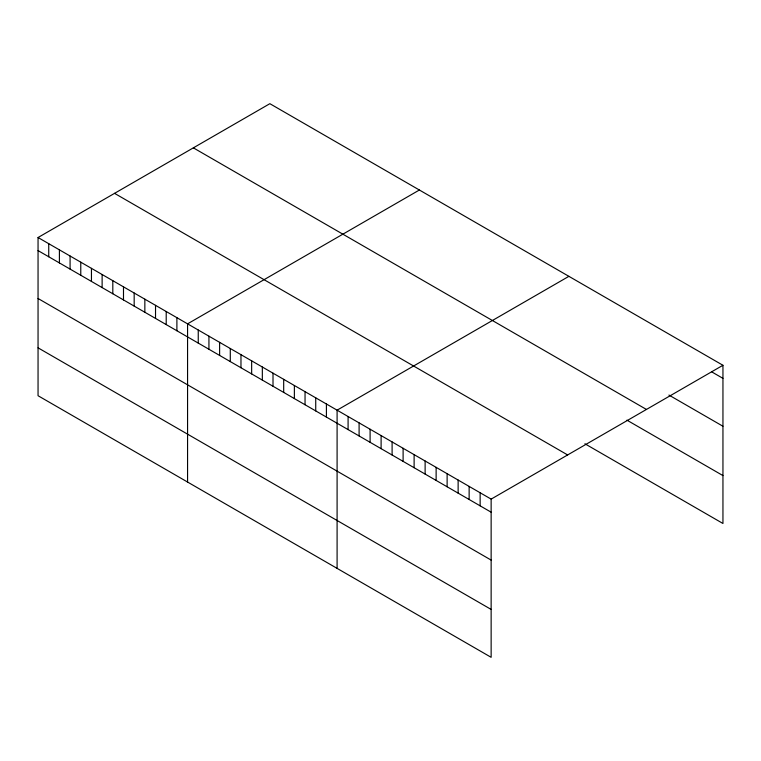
<?xml version="1.0" encoding="UTF-8"?>
<svg xmlns="http://www.w3.org/2000/svg" width="761" height="761" viewBox="0 0 761 761"><rect width="100%" height="100%" fill="white"/><g stroke="black" fill="none" stroke-linecap="round" stroke-linejoin="round"><path stroke-width="1.14" d="M38.05 237.518L491.14 499.111L491.14 657.314L38.05 395.72L38.05 237.518L269.86 103.686L722.95 365.28L722.95 523.482L584.905 443.777M419.378 190.012L187.567 323.844L187.567 482.046M568.895 276.338L337.094 410.169L337.094 568.372M491.14 499.111L722.95 365.28M711.944 372.005L722.95 378.36M668.929 395.064L722.95 426.246M193.361 147.853L646.45 409.447M626.921 420.148L722.95 475.587M114.55 193.351L567.639 454.945M38.05 250.597L491.14 512.191M38.05 298.493L491.14 560.086M38.05 347.834L491.14 609.428M480.143 492.757L480.143 505.837M469.137 486.403L469.137 499.482M458.132 480.048L458.132 493.138M447.126 473.703L447.126 486.783M436.129 467.349L436.129 480.429M425.123 460.995L425.123 474.074M414.117 454.64L414.117 467.72M403.111 448.286L403.111 461.366M392.105 441.932L392.105 455.011M381.109 435.577L381.109 448.667M370.103 429.233L370.103 442.312M359.097 422.878L359.097 435.958M348.091 416.524L348.091 429.604M326.412 404.005L326.412 417.085M315.729 397.841L315.729 410.921M305.047 391.668L305.047 404.757M294.374 385.504L294.374 398.583M283.691 379.339L283.691 392.419M273.009 373.175L273.009 386.255M262.336 367.011L262.336 380.091M251.653 360.838L251.653 373.927M240.971 354.674L240.971 367.753M230.288 348.509L230.288 361.589M219.615 342.345L219.615 355.425M208.933 336.181L208.933 349.261M198.25 330.008L198.25 343.097M176.894 317.679L176.894 330.759M166.212 311.515L166.212 324.595M155.529 305.342L155.529 318.431M144.847 299.178L144.847 312.267M134.174 293.014L134.174 306.093M123.491 286.849L123.491 299.929M112.809 280.685L112.809 293.765M102.126 274.512L102.126 287.601M91.453 268.348L91.453 281.427M80.771 262.184L80.771 275.263M70.088 256.019L70.088 269.099M59.406 249.855L59.406 262.935M48.733 243.682L48.733 256.771"/></g></svg>
